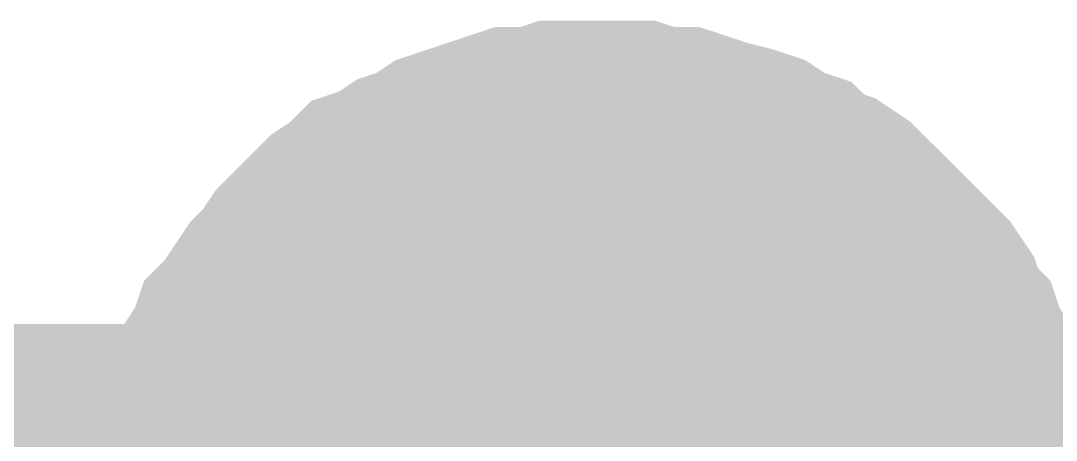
# Model space of a CAD drawing. Header units: inches. Extents: x 0 to 841, y 0 to 594.
# Drawn here: x 196.493 to 198.331, y 355.158 to 355.903 of the extents above; entities that cross this region are included whole.
import ezdxf

# ---------------------------------------------------------------- set-up
doc = ezdxf.new("R2010")
doc.units = ezdxf.units.IN
doc.layers.add('Sheet', color=255, linetype='Continuous')

msp = doc.modelspace()

# ---------------------------------------------------------------- linework, layer by layer
at = {"layer": 'Sheet'}
for points in [[(196.7529, 354.9896, 0.2997, 0.2997, 0), (196.7529, 355.0345, 0.2997, 0.2997, 0), (196.7529, 355.0682, 0.2997, 0.2997, 0), (196.7641, 355.1019, 0.2997, 0.2997, 0), (196.7641, 355.1468, 0.2997, 0.2997, 0), (196.7753, 355.1805, 0.2997, 0.2997, 0), (196.7865, 355.2142, 0.2997, 0.2997, 0), (196.7978, 355.2591, 0.2997, 0.2997, 0), (196.809, 355.2928, 0.2997, 0.2997, 0), (196.8315, 355.3265, 0.2997, 0.2997, 0), (196.8427, 355.3601, 0.2997, 0.2997, 0), (196.8651, 355.3826, 0.2997, 0.2997, 0), (196.8876, 355.4163, 0.2997, 0.2997, 0), (196.9101, 355.45, 0.2997, 0.2997, 0), (196.9325, 355.4724, 0.2997, 0.2997, 0), (196.955, 355.5061, 0.2997, 0.2997, 0), (196.9774, 355.5286, 0.2997, 0.2997, 0), (196.9999, 355.551, 0.2997, 0.2997, 0), (197.0336, 355.5847, 0.2997, 0.2997, 0), (197.0673, 355.6072, 0.2997, 0.2997, 0), (197.0897, 355.6297, 0.2997, 0.2997, 0), (197.1234, 355.6409, 0.2997, 0.2997, 0), (197.1571, 355.6633, 0.2997, 0.2997, 0), (197.1908, 355.6746, 0.2997, 0.2997, 0), (197.2245, 355.697, 0.2997, 0.2997, 0), (197.2582, 355.7083, 0.2997, 0.2997, 0), (197.2918, 355.7195, 0.2997, 0.2997, 0), (197.3255, 355.7307, 0.2997, 0.2997, 0), (197.3592, 355.7419, 0.2997, 0.2997, 0), (197.4041, 355.7419, 0.2997, 0.2997, 0), (197.4378, 355.7532, 0.2997, 0.2997, 0), (197.4827, 355.7532, 0.2997, 0.2997, 0), (197.5164, 355.7532, 0.2997, 0.2997, 0)], [(196.7529, 354.9896, 0.2997, 0.2997, 0), (196.7529, 355.0345, 0.2997, 0.2997, 0), (196.7529, 355.0682, 0.2997, 0.2997, 0), (196.7641, 355.1019, 0.2997, 0.2997, 0), (196.7641, 355.1468, 0.2997, 0.2997, 0), (196.7753, 355.1805, 0.2997, 0.2997, 0), (196.7865, 355.2142, 0.2997, 0.2997, 0), (196.7978, 355.2591, 0.2997, 0.2997, 0), (196.809, 355.2928, 0.2997, 0.2997, 0), (196.8315, 355.3265, 0.2997, 0.2997, 0), (196.8427, 355.3601, 0.2997, 0.2997, 0), (196.8651, 355.3826, 0.2997, 0.2997, 0), (196.8876, 355.4163, 0.2997, 0.2997, 0), (196.9101, 355.45, 0.2997, 0.2997, 0), (196.9325, 355.4724, 0.2997, 0.2997, 0), (196.955, 355.5061, 0.2997, 0.2997, 0), (196.9774, 355.5286, 0.2997, 0.2997, 0), (196.9999, 355.551, 0.2997, 0.2997, 0), (197.0336, 355.5847, 0.2997, 0.2997, 0), (197.0673, 355.6072, 0.2997, 0.2997, 0), (197.0897, 355.6297, 0.2997, 0.2997, 0), (197.1234, 355.6409, 0.2997, 0.2997, 0), (197.1571, 355.6633, 0.2997, 0.2997, 0), (197.1908, 355.6746, 0.2997, 0.2997, 0), (197.2245, 355.697, 0.2997, 0.2997, 0), (197.2582, 355.7083, 0.2997, 0.2997, 0), (197.2918, 355.7195, 0.2997, 0.2997, 0), (197.3255, 355.7307, 0.2997, 0.2997, 0), (197.3592, 355.7419, 0.2997, 0.2997, 0), (197.4041, 355.7419, 0.2997, 0.2997, 0), (197.4378, 355.7532, 0.2997, 0.2997, 0), (197.4827, 355.7532, 0.2997, 0.2997, 0), (197.5164, 355.7532, 0.2997, 0.2997, 0)], [(196.7529, 354.9896, 0.2997, 0.2997, 0), (196.7529, 355.0345, 0.2997, 0.2997, 0), (196.7529, 355.0682, 0.2997, 0.2997, 0), (196.7641, 355.1019, 0.2997, 0.2997, 0), (196.7641, 355.1468, 0.2997, 0.2997, 0), (196.7753, 355.1805, 0.2997, 0.2997, 0), (196.7865, 355.2142, 0.2997, 0.2997, 0), (196.7978, 355.2591, 0.2997, 0.2997, 0), (196.809, 355.2928, 0.2997, 0.2997, 0), (196.8315, 355.3265, 0.2997, 0.2997, 0), (196.8427, 355.3601, 0.2997, 0.2997, 0), (196.8651, 355.3826, 0.2997, 0.2997, 0), (196.8876, 355.4163, 0.2997, 0.2997, 0), (196.9101, 355.45, 0.2997, 0.2997, 0), (196.9325, 355.4724, 0.2997, 0.2997, 0), (196.955, 355.5061, 0.2997, 0.2997, 0), (196.9774, 355.5286, 0.2997, 0.2997, 0), (196.9999, 355.551, 0.2997, 0.2997, 0), (197.0336, 355.5847, 0.2997, 0.2997, 0), (197.0673, 355.6072, 0.2997, 0.2997, 0), (197.0897, 355.6297, 0.2997, 0.2997, 0), (197.1234, 355.6409, 0.2997, 0.2997, 0), (197.1571, 355.6633, 0.2997, 0.2997, 0), (197.1908, 355.6746, 0.2997, 0.2997, 0), (197.2245, 355.697, 0.2997, 0.2997, 0), (197.2582, 355.7083, 0.2997, 0.2997, 0), (197.2918, 355.7195, 0.2997, 0.2997, 0), (197.3255, 355.7307, 0.2997, 0.2997, 0), (197.3592, 355.7419, 0.2997, 0.2997, 0), (197.4041, 355.7419, 0.2997, 0.2997, 0), (197.4378, 355.7532, 0.2997, 0.2997, 0), (197.4827, 355.7532, 0.2997, 0.2997, 0), (197.5164, 355.7532, 0.2997, 0.2997, 0)], [(197.5164, 355.7532, 0.2997, 0.2997, 0), (197.5164, 355.7532, 0.2997, 0.2997, 0)], [(197.5164, 355.7532, 0.2997, 0.2997, 0), (197.5613, 355.7532, 0.2997, 0.2997, 0), (197.595, 355.7532, 0.2997, 0.2997, 0), (197.6287, 355.7419, 0.2997, 0.2997, 0), (197.6736, 355.7419, 0.2997, 0.2997, 0), (197.7073, 355.7307, 0.2997, 0.2997, 0), (197.741, 355.7195, 0.2997, 0.2997, 0), (197.7859, 355.7083, 0.2997, 0.2997, 0), (197.8196, 355.697, 0.2997, 0.2997, 0), (197.8533, 355.6746, 0.2997, 0.2997, 0), (197.887, 355.6633, 0.2997, 0.2997, 0), (197.9094, 355.6409, 0.2997, 0.2997, 0), (197.9431, 355.6297, 0.2997, 0.2997, 0), (197.9768, 355.6072, 0.2997, 0.2997, 0), (197.9993, 355.5847, 0.2997, 0.2997, 0), (198.033, 355.551, 0.2997, 0.2997, 0), (198.0554, 355.5286, 0.2997, 0.2997, 0), (198.0779, 355.5061, 0.2997, 0.2997, 0), (198.1116, 355.4724, 0.2997, 0.2997, 0), (198.134, 355.45, 0.2997, 0.2997, 0), (198.1565, 355.4163, 0.2997, 0.2997, 0), (198.1677, 355.3826, 0.2997, 0.2997, 0), (198.1902, 355.3601, 0.2997, 0.2997, 0), (198.2014, 355.3265, 0.2997, 0.2997, 0), (198.2238, 355.2928, 0.2997, 0.2997, 0), (198.2351, 355.2591, 0.2997, 0.2997, 0), (198.2463, 355.2142, 0.2997, 0.2997, 0), (198.2575, 355.1805, 0.2997, 0.2997, 0), (198.2688, 355.1468, 0.2997, 0.2997, 0), (198.2688, 355.1019, 0.2997, 0.2997, 0), (198.28, 355.0682, 0.2997, 0.2997, 0), (198.28, 355.0345, 0.2997, 0.2997, 0), (198.28, 354.9896, 0.2997, 0.2997, 0)], [(197.5164, 355.7532, 0.2997, 0.2997, 0), (197.5164, 355.7532, 0.2997, 0.2997, 0)], [(197.5164, 355.7532, 0.2997, 0.2997, 0), (197.5613, 355.7532, 0.2997, 0.2997, 0), (197.595, 355.7532, 0.2997, 0.2997, 0), (197.6287, 355.7419, 0.2997, 0.2997, 0), (197.6736, 355.7419, 0.2997, 0.2997, 0), (197.7073, 355.7307, 0.2997, 0.2997, 0), (197.741, 355.7195, 0.2997, 0.2997, 0), (197.7859, 355.7083, 0.2997, 0.2997, 0), (197.8196, 355.697, 0.2997, 0.2997, 0), (197.8533, 355.6746, 0.2997, 0.2997, 0), (197.887, 355.6633, 0.2997, 0.2997, 0), (197.9094, 355.6409, 0.2997, 0.2997, 0), (197.9431, 355.6297, 0.2997, 0.2997, 0), (197.9768, 355.6072, 0.2997, 0.2997, 0), (197.9993, 355.5847, 0.2997, 0.2997, 0), (198.033, 355.551, 0.2997, 0.2997, 0), (198.0554, 355.5286, 0.2997, 0.2997, 0), (198.0779, 355.5061, 0.2997, 0.2997, 0), (198.1116, 355.4724, 0.2997, 0.2997, 0), (198.134, 355.45, 0.2997, 0.2997, 0), (198.1565, 355.4163, 0.2997, 0.2997, 0), (198.1677, 355.3826, 0.2997, 0.2997, 0), (198.1902, 355.3601, 0.2997, 0.2997, 0), (198.2014, 355.3265, 0.2997, 0.2997, 0), (198.2238, 355.2928, 0.2997, 0.2997, 0), (198.2351, 355.2591, 0.2997, 0.2997, 0), (198.2463, 355.2142, 0.2997, 0.2997, 0), (198.2575, 355.1805, 0.2997, 0.2997, 0), (198.2688, 355.1468, 0.2997, 0.2997, 0), (198.2688, 355.1019, 0.2997, 0.2997, 0), (198.28, 355.0682, 0.2997, 0.2997, 0), (198.28, 355.0345, 0.2997, 0.2997, 0), (198.28, 354.9896, 0.2997, 0.2997, 0)], [(197.5164, 355.7532, 0.2997, 0.2997, 0), (197.5164, 355.7532, 0.2997, 0.2997, 0)], [(197.5164, 355.7532, 0.2997, 0.2997, 0), (197.5613, 355.7532, 0.2997, 0.2997, 0), (197.595, 355.7532, 0.2997, 0.2997, 0), (197.6287, 355.7419, 0.2997, 0.2997, 0), (197.6736, 355.7419, 0.2997, 0.2997, 0), (197.7073, 355.7307, 0.2997, 0.2997, 0), (197.741, 355.7195, 0.2997, 0.2997, 0), (197.7859, 355.7083, 0.2997, 0.2997, 0), (197.8196, 355.697, 0.2997, 0.2997, 0), (197.8533, 355.6746, 0.2997, 0.2997, 0), (197.887, 355.6633, 0.2997, 0.2997, 0), (197.9094, 355.6409, 0.2997, 0.2997, 0), (197.9431, 355.6297, 0.2997, 0.2997, 0), (197.9768, 355.6072, 0.2997, 0.2997, 0), (197.9993, 355.5847, 0.2997, 0.2997, 0), (198.033, 355.551, 0.2997, 0.2997, 0), (198.0554, 355.5286, 0.2997, 0.2997, 0), (198.0779, 355.5061, 0.2997, 0.2997, 0), (198.1116, 355.4724, 0.2997, 0.2997, 0), (198.134, 355.45, 0.2997, 0.2997, 0), (198.1565, 355.4163, 0.2997, 0.2997, 0), (198.1677, 355.3826, 0.2997, 0.2997, 0), (198.1902, 355.3601, 0.2997, 0.2997, 0), (198.2014, 355.3265, 0.2997, 0.2997, 0), (198.2238, 355.2928, 0.2997, 0.2997, 0), (198.2351, 355.2591, 0.2997, 0.2997, 0), (198.2463, 355.2142, 0.2997, 0.2997, 0), (198.2575, 355.1805, 0.2997, 0.2997, 0), (198.2688, 355.1468, 0.2997, 0.2997, 0), (198.2688, 355.1019, 0.2997, 0.2997, 0), (198.28, 355.0682, 0.2997, 0.2997, 0), (198.28, 355.0345, 0.2997, 0.2997, 0), (198.28, 354.9896, 0.2997, 0.2997, 0)], [(196.7641, 355.1019, 0.0991, 0.0991, 0), (196.7641, 355.1468, 0.0991, 0.0991, 0), (196.7753, 355.1805, 0.0991, 0.0991, 0), (196.7865, 355.2142, 0.0991, 0.0991, 0), (196.7978, 355.2591, 0.0991, 0.0991, 0), (196.809, 355.2928, 0.0991, 0.0991, 0), (196.8315, 355.3265, 0.0991, 0.0991, 0), (196.8427, 355.3601, 0.0991, 0.0991, 0), (196.8651, 355.3826, 0.0991, 0.0991, 0), (196.8876, 355.4163, 0.0991, 0.0991, 0), (196.9101, 355.45, 0.0991, 0.0991, 0), (196.9325, 355.4724, 0.0991, 0.0991, 0), (196.955, 355.5061, 0.0991, 0.0991, 0), (196.9774, 355.5286, 0.0991, 0.0991, 0), (196.9999, 355.551, 0.0991, 0.0991, 0), (197.0336, 355.5847, 0.0991, 0.0991, 0), (197.0673, 355.6072, 0.0991, 0.0991, 0), (197.0897, 355.6297, 0.0991, 0.0991, 0), (197.1234, 355.6409, 0.0991, 0.0991, 0), (197.1571, 355.6633, 0.0991, 0.0991, 0), (197.1908, 355.6746, 0.0991, 0.0991, 0), (197.2245, 355.697, 0.0991, 0.0991, 0), (197.2582, 355.7083, 0.0991, 0.0991, 0), (197.2918, 355.7195, 0.0991, 0.0991, 0), (197.3255, 355.7307, 0.0991, 0.0991, 0), (197.3592, 355.7419, 0.0991, 0.0991, 0), (197.4041, 355.7419, 0.0991, 0.0991, 0), (197.4378, 355.7532, 0.0991, 0.0991, 0), (197.4827, 355.7532, 0.0991, 0.0991, 0), (197.5164, 355.7532, 0.0991, 0.0991, 0)], [(196.7641, 355.1019, 0.0991, 0.0991, 0), (196.7641, 355.1468, 0.0991, 0.0991, 0), (196.7753, 355.1805, 0.0991, 0.0991, 0), (196.7865, 355.2142, 0.0991, 0.0991, 0), (196.7978, 355.2591, 0.0991, 0.0991, 0), (196.809, 355.2928, 0.0991, 0.0991, 0), (196.8315, 355.3265, 0.0991, 0.0991, 0), (196.8427, 355.3601, 0.0991, 0.0991, 0), (196.8651, 355.3826, 0.0991, 0.0991, 0), (196.8876, 355.4163, 0.0991, 0.0991, 0), (196.9101, 355.45, 0.0991, 0.0991, 0), (196.9325, 355.4724, 0.0991, 0.0991, 0), (196.955, 355.5061, 0.0991, 0.0991, 0), (196.9774, 355.5286, 0.0991, 0.0991, 0), (196.9999, 355.551, 0.0991, 0.0991, 0), (197.0336, 355.5847, 0.0991, 0.0991, 0), (197.0673, 355.6072, 0.0991, 0.0991, 0), (197.0897, 355.6297, 0.0991, 0.0991, 0), (197.1234, 355.6409, 0.0991, 0.0991, 0), (197.1571, 355.6633, 0.0991, 0.0991, 0), (197.1908, 355.6746, 0.0991, 0.0991, 0), (197.2245, 355.697, 0.0991, 0.0991, 0), (197.2582, 355.7083, 0.0991, 0.0991, 0), (197.2918, 355.7195, 0.0991, 0.0991, 0), (197.3255, 355.7307, 0.0991, 0.0991, 0), (197.3592, 355.7419, 0.0991, 0.0991, 0), (197.4041, 355.7419, 0.0991, 0.0991, 0), (197.4378, 355.7532, 0.0991, 0.0991, 0), (197.4827, 355.7532, 0.0991, 0.0991, 0), (197.5164, 355.7532, 0.0991, 0.0991, 0)], [(196.7641, 355.1019, 0.0991, 0.0991, 0), (196.7641, 355.1468, 0.0991, 0.0991, 0), (196.7753, 355.1805, 0.0991, 0.0991, 0), (196.7865, 355.2142, 0.0991, 0.0991, 0), (196.7978, 355.2591, 0.0991, 0.0991, 0), (196.809, 355.2928, 0.0991, 0.0991, 0), (196.8315, 355.3265, 0.0991, 0.0991, 0), (196.8427, 355.3601, 0.0991, 0.0991, 0), (196.8651, 355.3826, 0.0991, 0.0991, 0), (196.8876, 355.4163, 0.0991, 0.0991, 0), (196.9101, 355.45, 0.0991, 0.0991, 0), (196.9325, 355.4724, 0.0991, 0.0991, 0), (196.955, 355.5061, 0.0991, 0.0991, 0), (196.9774, 355.5286, 0.0991, 0.0991, 0), (196.9999, 355.551, 0.0991, 0.0991, 0), (197.0336, 355.5847, 0.0991, 0.0991, 0), (197.0673, 355.6072, 0.0991, 0.0991, 0), (197.0897, 355.6297, 0.0991, 0.0991, 0), (197.1234, 355.6409, 0.0991, 0.0991, 0), (197.1571, 355.6633, 0.0991, 0.0991, 0), (197.1908, 355.6746, 0.0991, 0.0991, 0), (197.2245, 355.697, 0.0991, 0.0991, 0), (197.2582, 355.7083, 0.0991, 0.0991, 0), (197.2918, 355.7195, 0.0991, 0.0991, 0), (197.3255, 355.7307, 0.0991, 0.0991, 0), (197.3592, 355.7419, 0.0991, 0.0991, 0), (197.4041, 355.7419, 0.0991, 0.0991, 0), (197.4378, 355.7532, 0.0991, 0.0991, 0), (197.4827, 355.7532, 0.0991, 0.0991, 0), (197.5164, 355.7532, 0.0991, 0.0991, 0)], [(197.5164, 355.7532, 0.0991, 0.0991, 0), (197.5164, 355.7532, 0.0991, 0.0991, 0)], [(197.5164, 355.7532, 0.0991, 0.0991, 0), (197.5613, 355.7532, 0.0991, 0.0991, 0), (197.595, 355.7532, 0.0991, 0.0991, 0), (197.6287, 355.7419, 0.0991, 0.0991, 0), (197.6736, 355.7419, 0.0991, 0.0991, 0), (197.7073, 355.7307, 0.0991, 0.0991, 0), (197.741, 355.7195, 0.0991, 0.0991, 0), (197.7859, 355.7083, 0.0991, 0.0991, 0), (197.8196, 355.697, 0.0991, 0.0991, 0), (197.8533, 355.6746, 0.0991, 0.0991, 0), (197.887, 355.6633, 0.0991, 0.0991, 0), (197.9094, 355.6409, 0.0991, 0.0991, 0), (197.9431, 355.6297, 0.0991, 0.0991, 0), (197.9768, 355.6072, 0.0991, 0.0991, 0), (197.9993, 355.5847, 0.0991, 0.0991, 0), (198.033, 355.551, 0.0991, 0.0991, 0), (198.0554, 355.5286, 0.0991, 0.0991, 0), (198.0779, 355.5061, 0.0991, 0.0991, 0), (198.1116, 355.4724, 0.0991, 0.0991, 0), (198.134, 355.45, 0.0991, 0.0991, 0), (198.1565, 355.4163, 0.0991, 0.0991, 0), (198.1677, 355.3826, 0.0991, 0.0991, 0), (198.1902, 355.3601, 0.0991, 0.0991, 0), (198.2014, 355.3265, 0.0991, 0.0991, 0), (198.2238, 355.2928, 0.0991, 0.0991, 0), (198.2351, 355.2591, 0.0991, 0.0991, 0), (198.2463, 355.2142, 0.0991, 0.0991, 0), (198.2575, 355.1805, 0.0991, 0.0991, 0), (198.2688, 355.1468, 0.0991, 0.0991, 0), (198.2688, 355.1019, 0.0991, 0.0991, 0)], [(197.5164, 355.7532, 0.0991, 0.0991, 0), (197.5164, 355.7532, 0.0991, 0.0991, 0)], [(197.5164, 355.7532, 0.0991, 0.0991, 0), (197.5613, 355.7532, 0.0991, 0.0991, 0), (197.595, 355.7532, 0.0991, 0.0991, 0), (197.6287, 355.7419, 0.0991, 0.0991, 0), (197.6736, 355.7419, 0.0991, 0.0991, 0), (197.7073, 355.7307, 0.0991, 0.0991, 0), (197.741, 355.7195, 0.0991, 0.0991, 0), (197.7859, 355.7083, 0.0991, 0.0991, 0), (197.8196, 355.697, 0.0991, 0.0991, 0), (197.8533, 355.6746, 0.0991, 0.0991, 0), (197.887, 355.6633, 0.0991, 0.0991, 0), (197.9094, 355.6409, 0.0991, 0.0991, 0), (197.9431, 355.6297, 0.0991, 0.0991, 0), (197.9768, 355.6072, 0.0991, 0.0991, 0), (197.9993, 355.5847, 0.0991, 0.0991, 0), (198.033, 355.551, 0.0991, 0.0991, 0), (198.0554, 355.5286, 0.0991, 0.0991, 0), (198.0779, 355.5061, 0.0991, 0.0991, 0), (198.1116, 355.4724, 0.0991, 0.0991, 0), (198.134, 355.45, 0.0991, 0.0991, 0), (198.1565, 355.4163, 0.0991, 0.0991, 0), (198.1677, 355.3826, 0.0991, 0.0991, 0), (198.1902, 355.3601, 0.0991, 0.0991, 0), (198.2014, 355.3265, 0.0991, 0.0991, 0), (198.2238, 355.2928, 0.0991, 0.0991, 0), (198.2351, 355.2591, 0.0991, 0.0991, 0), (198.2463, 355.2142, 0.0991, 0.0991, 0), (198.2575, 355.1805, 0.0991, 0.0991, 0), (198.2688, 355.1468, 0.0991, 0.0991, 0), (198.2688, 355.1019, 0.0991, 0.0991, 0)], [(197.5164, 355.7532, 0.0991, 0.0991, 0), (197.5164, 355.7532, 0.0991, 0.0991, 0)], [(197.5164, 355.7532, 0.0991, 0.0991, 0), (197.5613, 355.7532, 0.0991, 0.0991, 0), (197.595, 355.7532, 0.0991, 0.0991, 0), (197.6287, 355.7419, 0.0991, 0.0991, 0), (197.6736, 355.7419, 0.0991, 0.0991, 0), (197.7073, 355.7307, 0.0991, 0.0991, 0), (197.741, 355.7195, 0.0991, 0.0991, 0), (197.7859, 355.7083, 0.0991, 0.0991, 0), (197.8196, 355.697, 0.0991, 0.0991, 0), (197.8533, 355.6746, 0.0991, 0.0991, 0), (197.887, 355.6633, 0.0991, 0.0991, 0), (197.9094, 355.6409, 0.0991, 0.0991, 0), (197.9431, 355.6297, 0.0991, 0.0991, 0), (197.9768, 355.6072, 0.0991, 0.0991, 0), (197.9993, 355.5847, 0.0991, 0.0991, 0), (198.033, 355.551, 0.0991, 0.0991, 0), (198.0554, 355.5286, 0.0991, 0.0991, 0), (198.0779, 355.5061, 0.0991, 0.0991, 0), (198.1116, 355.4724, 0.0991, 0.0991, 0), (198.134, 355.45, 0.0991, 0.0991, 0), (198.1565, 355.4163, 0.0991, 0.0991, 0), (198.1677, 355.3826, 0.0991, 0.0991, 0), (198.1902, 355.3601, 0.0991, 0.0991, 0), (198.2014, 355.3265, 0.0991, 0.0991, 0), (198.2238, 355.2928, 0.0991, 0.0991, 0), (198.2351, 355.2591, 0.0991, 0.0991, 0), (198.2463, 355.2142, 0.0991, 0.0991, 0), (198.2575, 355.1805, 0.0991, 0.0991, 0), (198.2688, 355.1468, 0.0991, 0.0991, 0), (198.2688, 355.1019, 0.0991, 0.0991, 0)], [(197.0111, 354.9896, 0.2997, 0.2997, 0), (197.0111, 355.012, 0.2997, 0.2997, 0), (197.0111, 355.0457, 0.2997, 0.2997, 0), (197.0224, 355.0682, 0.2997, 0.2997, 0), (197.0224, 355.0906, 0.2997, 0.2997, 0), (197.0224, 355.1131, 0.2997, 0.2997, 0), (197.0336, 355.1468, 0.2997, 0.2997, 0), (197.0448, 355.1692, 0.2997, 0.2997, 0), (197.056, 355.1917, 0.2997, 0.2997, 0), (197.056, 355.2142, 0.2997, 0.2997, 0), (197.0673, 355.2366, 0.2997, 0.2997, 0), (197.0785, 355.2591, 0.2997, 0.2997, 0), (197.101, 355.2815, 0.2997, 0.2997, 0), (197.1122, 355.2928, 0.2997, 0.2997, 0), (197.1234, 355.3152, 0.2997, 0.2997, 0), (197.1459, 355.3377, 0.2997, 0.2997, 0), (197.1571, 355.3489, 0.2997, 0.2997, 0), (197.1796, 355.3714, 0.2997, 0.2997, 0), (197.1908, 355.3826, 0.2997, 0.2997, 0), (197.2132, 355.4051, 0.2997, 0.2997, 0), (197.2357, 355.4163, 0.2997, 0.2997, 0), (197.2582, 355.4275, 0.2997, 0.2997, 0), (197.2694, 355.4387, 0.2997, 0.2997, 0), (197.2918, 355.45, 0.2997, 0.2997, 0), (197.3143, 355.4612, 0.2997, 0.2997, 0), (197.3368, 355.4724, 0.2997, 0.2997, 0), (197.3704, 355.4837, 0.2997, 0.2997, 0), (197.3929, 355.4949, 0.2997, 0.2997, 0), (197.4154, 355.4949, 0.2997, 0.2997, 0), (197.4378, 355.4949, 0.2997, 0.2997, 0), (197.4603, 355.5061, 0.2997, 0.2997, 0), (197.494, 355.5061, 0.2997, 0.2997, 0), (197.5164, 355.5061, 0.2997, 0.2997, 0)], [(197.0111, 354.9896, 0.2997, 0.2997, 0), (197.0111, 355.012, 0.2997, 0.2997, 0), (197.0111, 355.0457, 0.2997, 0.2997, 0), (197.0224, 355.0682, 0.2997, 0.2997, 0), (197.0224, 355.0906, 0.2997, 0.2997, 0), (197.0224, 355.1131, 0.2997, 0.2997, 0), (197.0336, 355.1468, 0.2997, 0.2997, 0), (197.0448, 355.1692, 0.2997, 0.2997, 0), (197.056, 355.1917, 0.2997, 0.2997, 0), (197.056, 355.2142, 0.2997, 0.2997, 0), (197.0673, 355.2366, 0.2997, 0.2997, 0), (197.0785, 355.2591, 0.2997, 0.2997, 0), (197.101, 355.2815, 0.2997, 0.2997, 0), (197.1122, 355.2928, 0.2997, 0.2997, 0), (197.1234, 355.3152, 0.2997, 0.2997, 0), (197.1459, 355.3377, 0.2997, 0.2997, 0), (197.1571, 355.3489, 0.2997, 0.2997, 0), (197.1796, 355.3714, 0.2997, 0.2997, 0), (197.1908, 355.3826, 0.2997, 0.2997, 0), (197.2132, 355.4051, 0.2997, 0.2997, 0), (197.2357, 355.4163, 0.2997, 0.2997, 0), (197.2582, 355.4275, 0.2997, 0.2997, 0), (197.2694, 355.4387, 0.2997, 0.2997, 0), (197.2918, 355.45, 0.2997, 0.2997, 0), (197.3143, 355.4612, 0.2997, 0.2997, 0), (197.3368, 355.4724, 0.2997, 0.2997, 0), (197.3704, 355.4837, 0.2997, 0.2997, 0), (197.3929, 355.4949, 0.2997, 0.2997, 0), (197.4154, 355.4949, 0.2997, 0.2997, 0), (197.4378, 355.4949, 0.2997, 0.2997, 0), (197.4603, 355.5061, 0.2997, 0.2997, 0), (197.494, 355.5061, 0.2997, 0.2997, 0), (197.5164, 355.5061, 0.2997, 0.2997, 0)], [(197.5164, 355.5061, 0.2997, 0.2997, 0), (197.5164, 355.5061, 0.2997, 0.2997, 0)], [(197.5164, 355.5061, 0.2997, 0.2997, 0), (197.5389, 355.5061, 0.2997, 0.2997, 0), (197.5726, 355.5061, 0.2997, 0.2997, 0), (197.595, 355.4949, 0.2997, 0.2997, 0), (197.6175, 355.4949, 0.2997, 0.2997, 0), (197.6399, 355.4949, 0.2997, 0.2997, 0), (197.6624, 355.4837, 0.2997, 0.2997, 0), (197.6961, 355.4724, 0.2997, 0.2997, 0), (197.7185, 355.4612, 0.2997, 0.2997, 0), (197.741, 355.45, 0.2997, 0.2997, 0), (197.7635, 355.4387, 0.2997, 0.2997, 0), (197.7747, 355.4275, 0.2997, 0.2997, 0), (197.7971, 355.4163, 0.2997, 0.2997, 0), (197.8196, 355.4051, 0.2997, 0.2997, 0), (197.8421, 355.3826, 0.2997, 0.2997, 0), (197.8533, 355.3714, 0.2997, 0.2997, 0), (197.8757, 355.3489, 0.2997, 0.2997, 0), (197.887, 355.3377, 0.2997, 0.2997, 0), (197.9094, 355.3152, 0.2997, 0.2997, 0), (197.9207, 355.2928, 0.2997, 0.2997, 0), (197.9319, 355.2815, 0.2997, 0.2997, 0), (197.9543, 355.2591, 0.2997, 0.2997, 0), (197.9656, 355.2366, 0.2997, 0.2997, 0), (197.9768, 355.2142, 0.2997, 0.2997, 0), (197.9768, 355.1917, 0.2997, 0.2997, 0), (197.988, 355.1692, 0.2997, 0.2997, 0), (197.9993, 355.1468, 0.2997, 0.2997, 0), (198.0105, 355.1131, 0.2997, 0.2997, 0), (198.0105, 355.0906, 0.2997, 0.2997, 0), (198.0105, 355.0682, 0.2997, 0.2997, 0), (198.0217, 355.0457, 0.2997, 0.2997, 0), (198.0217, 355.012, 0.2997, 0.2997, 0), (198.0217, 354.9896, 0.2997, 0.2997, 0)], [(197.5164, 355.5061, 0.2997, 0.2997, 0), (197.5164, 355.5061, 0.2997, 0.2997, 0)], [(197.5164, 355.5061, 0.2997, 0.2997, 0), (197.5389, 355.5061, 0.2997, 0.2997, 0), (197.5726, 355.5061, 0.2997, 0.2997, 0), (197.595, 355.4949, 0.2997, 0.2997, 0), (197.6175, 355.4949, 0.2997, 0.2997, 0), (197.6399, 355.4949, 0.2997, 0.2997, 0), (197.6624, 355.4837, 0.2997, 0.2997, 0), (197.6961, 355.4724, 0.2997, 0.2997, 0), (197.7185, 355.4612, 0.2997, 0.2997, 0), (197.741, 355.45, 0.2997, 0.2997, 0), (197.7635, 355.4387, 0.2997, 0.2997, 0), (197.7747, 355.4275, 0.2997, 0.2997, 0), (197.7971, 355.4163, 0.2997, 0.2997, 0), (197.8196, 355.4051, 0.2997, 0.2997, 0), (197.8421, 355.3826, 0.2997, 0.2997, 0), (197.8533, 355.3714, 0.2997, 0.2997, 0), (197.8757, 355.3489, 0.2997, 0.2997, 0), (197.887, 355.3377, 0.2997, 0.2997, 0), (197.9094, 355.3152, 0.2997, 0.2997, 0), (197.9207, 355.2928, 0.2997, 0.2997, 0), (197.9319, 355.2815, 0.2997, 0.2997, 0), (197.9543, 355.2591, 0.2997, 0.2997, 0), (197.9656, 355.2366, 0.2997, 0.2997, 0), (197.9768, 355.2142, 0.2997, 0.2997, 0), (197.9768, 355.1917, 0.2997, 0.2997, 0), (197.988, 355.1692, 0.2997, 0.2997, 0), (197.9993, 355.1468, 0.2997, 0.2997, 0), (198.0105, 355.1131, 0.2997, 0.2997, 0), (198.0105, 355.0906, 0.2997, 0.2997, 0), (198.0105, 355.0682, 0.2997, 0.2997, 0), (198.0217, 355.0457, 0.2997, 0.2997, 0), (198.0217, 355.012, 0.2997, 0.2997, 0), (198.0217, 354.9896, 0.2997, 0.2997, 0)], [(197.0224, 355.0906, 0.0991, 0.0991, 0), (197.0224, 355.1131, 0.0991, 0.0991, 0), (197.0336, 355.1468, 0.0991, 0.0991, 0), (197.0448, 355.1692, 0.0991, 0.0991, 0), (197.056, 355.1917, 0.0991, 0.0991, 0), (197.056, 355.2142, 0.0991, 0.0991, 0), (197.0673, 355.2366, 0.0991, 0.0991, 0), (197.0785, 355.2591, 0.0991, 0.0991, 0), (197.101, 355.2815, 0.0991, 0.0991, 0), (197.1122, 355.2928, 0.0991, 0.0991, 0), (197.1234, 355.3152, 0.0991, 0.0991, 0), (197.1459, 355.3377, 0.0991, 0.0991, 0), (197.1571, 355.3489, 0.0991, 0.0991, 0), (197.1796, 355.3714, 0.0991, 0.0991, 0), (197.1908, 355.3826, 0.0991, 0.0991, 0), (197.2132, 355.4051, 0.0991, 0.0991, 0), (197.2357, 355.4163, 0.0991, 0.0991, 0), (197.2582, 355.4275, 0.0991, 0.0991, 0), (197.2694, 355.4387, 0.0991, 0.0991, 0), (197.2918, 355.45, 0.0991, 0.0991, 0), (197.3143, 355.4612, 0.0991, 0.0991, 0), (197.3368, 355.4724, 0.0991, 0.0991, 0), (197.3704, 355.4837, 0.0991, 0.0991, 0), (197.3929, 355.4949, 0.0991, 0.0991, 0), (197.4154, 355.4949, 0.0991, 0.0991, 0), (197.4378, 355.4949, 0.0991, 0.0991, 0), (197.4603, 355.5061, 0.0991, 0.0991, 0), (197.494, 355.5061, 0.0991, 0.0991, 0), (197.5164, 355.5061, 0.0991, 0.0991, 0)], [(197.0224, 355.0906, 0.0991, 0.0991, 0), (197.0224, 355.1131, 0.0991, 0.0991, 0), (197.0336, 355.1468, 0.0991, 0.0991, 0), (197.0448, 355.1692, 0.0991, 0.0991, 0), (197.056, 355.1917, 0.0991, 0.0991, 0), (197.056, 355.2142, 0.0991, 0.0991, 0), (197.0673, 355.2366, 0.0991, 0.0991, 0), (197.0785, 355.2591, 0.0991, 0.0991, 0), (197.101, 355.2815, 0.0991, 0.0991, 0), (197.1122, 355.2928, 0.0991, 0.0991, 0), (197.1234, 355.3152, 0.0991, 0.0991, 0), (197.1459, 355.3377, 0.0991, 0.0991, 0), (197.1571, 355.3489, 0.0991, 0.0991, 0), (197.1796, 355.3714, 0.0991, 0.0991, 0), (197.1908, 355.3826, 0.0991, 0.0991, 0), (197.2132, 355.4051, 0.0991, 0.0991, 0), (197.2357, 355.4163, 0.0991, 0.0991, 0), (197.2582, 355.4275, 0.0991, 0.0991, 0), (197.2694, 355.4387, 0.0991, 0.0991, 0), (197.2918, 355.45, 0.0991, 0.0991, 0), (197.3143, 355.4612, 0.0991, 0.0991, 0), (197.3368, 355.4724, 0.0991, 0.0991, 0), (197.3704, 355.4837, 0.0991, 0.0991, 0), (197.3929, 355.4949, 0.0991, 0.0991, 0), (197.4154, 355.4949, 0.0991, 0.0991, 0), (197.4378, 355.4949, 0.0991, 0.0991, 0), (197.4603, 355.5061, 0.0991, 0.0991, 0), (197.494, 355.5061, 0.0991, 0.0991, 0), (197.5164, 355.5061, 0.0991, 0.0991, 0)], [(197.5164, 355.5061, 0.0991, 0.0991, 0), (197.5164, 355.5061, 0.0991, 0.0991, 0)], [(197.5164, 355.5061, 0.0991, 0.0991, 0), (197.5389, 355.5061, 0.0991, 0.0991, 0), (197.5726, 355.5061, 0.0991, 0.0991, 0), (197.595, 355.4949, 0.0991, 0.0991, 0), (197.6175, 355.4949, 0.0991, 0.0991, 0), (197.6399, 355.4949, 0.0991, 0.0991, 0), (197.6624, 355.4837, 0.0991, 0.0991, 0), (197.6961, 355.4724, 0.0991, 0.0991, 0), (197.7185, 355.4612, 0.0991, 0.0991, 0), (197.741, 355.45, 0.0991, 0.0991, 0), (197.7635, 355.4387, 0.0991, 0.0991, 0), (197.7747, 355.4275, 0.0991, 0.0991, 0), (197.7971, 355.4163, 0.0991, 0.0991, 0), (197.8196, 355.4051, 0.0991, 0.0991, 0), (197.8421, 355.3826, 0.0991, 0.0991, 0), (197.8533, 355.3714, 0.0991, 0.0991, 0), (197.8757, 355.3489, 0.0991, 0.0991, 0), (197.887, 355.3377, 0.0991, 0.0991, 0), (197.9094, 355.3152, 0.0991, 0.0991, 0), (197.9207, 355.2928, 0.0991, 0.0991, 0), (197.9319, 355.2815, 0.0991, 0.0991, 0), (197.9543, 355.2591, 0.0991, 0.0991, 0), (197.9656, 355.2366, 0.0991, 0.0991, 0), (197.9768, 355.2142, 0.0991, 0.0991, 0), (197.9768, 355.1917, 0.0991, 0.0991, 0), (197.988, 355.1692, 0.0991, 0.0991, 0), (197.9993, 355.1468, 0.0991, 0.0991, 0), (198.0105, 355.1131, 0.0991, 0.0991, 0), (198.0105, 355.0906, 0.0991, 0.0991, 0)], [(197.5164, 355.5061, 0.0991, 0.0991, 0), (197.5164, 355.5061, 0.0991, 0.0991, 0)], [(197.5164, 355.5061, 0.0991, 0.0991, 0), (197.5389, 355.5061, 0.0991, 0.0991, 0), (197.5726, 355.5061, 0.0991, 0.0991, 0), (197.595, 355.4949, 0.0991, 0.0991, 0), (197.6175, 355.4949, 0.0991, 0.0991, 0), (197.6399, 355.4949, 0.0991, 0.0991, 0), (197.6624, 355.4837, 0.0991, 0.0991, 0), (197.6961, 355.4724, 0.0991, 0.0991, 0), (197.7185, 355.4612, 0.0991, 0.0991, 0), (197.741, 355.45, 0.0991, 0.0991, 0), (197.7635, 355.4387, 0.0991, 0.0991, 0), (197.7747, 355.4275, 0.0991, 0.0991, 0), (197.7971, 355.4163, 0.0991, 0.0991, 0), (197.8196, 355.4051, 0.0991, 0.0991, 0), (197.8421, 355.3826, 0.0991, 0.0991, 0), (197.8533, 355.3714, 0.0991, 0.0991, 0), (197.8757, 355.3489, 0.0991, 0.0991, 0), (197.887, 355.3377, 0.0991, 0.0991, 0), (197.9094, 355.3152, 0.0991, 0.0991, 0), (197.9207, 355.2928, 0.0991, 0.0991, 0), (197.9319, 355.2815, 0.0991, 0.0991, 0), (197.9543, 355.2591, 0.0991, 0.0991, 0), (197.9656, 355.2366, 0.0991, 0.0991, 0), (197.9768, 355.2142, 0.0991, 0.0991, 0), (197.9768, 355.1917, 0.0991, 0.0991, 0), (197.988, 355.1692, 0.0991, 0.0991, 0), (197.9993, 355.1468, 0.0991, 0.0991, 0), (198.0105, 355.1131, 0.0991, 0.0991, 0), (198.0105, 355.0906, 0.0991, 0.0991, 0)], [(187.5227, 354.9896, 0.7493, 0.7493, 0), (197.5164, 354.9896, 0.7493, 0.7493, 0), (202.5133, 354.9896, 0.7493, 0.7493, 0)], [(197.5164, 354.9896, 0.7493, 0.7493, 0), (197.5164, 349.4983, 0.7493, 0.7493, 0)]]:
    msp.add_lwpolyline(points, format="xyseb", dxfattribs=at)
msp.add_lwpolyline([(197.246, 355, 0.508, 0.508, 1), (197.754, 355, 0.508, 0.508, 1)], format="xyseb", close=True, dxfattribs=at)

doc.saveas('drawing.dxf')
